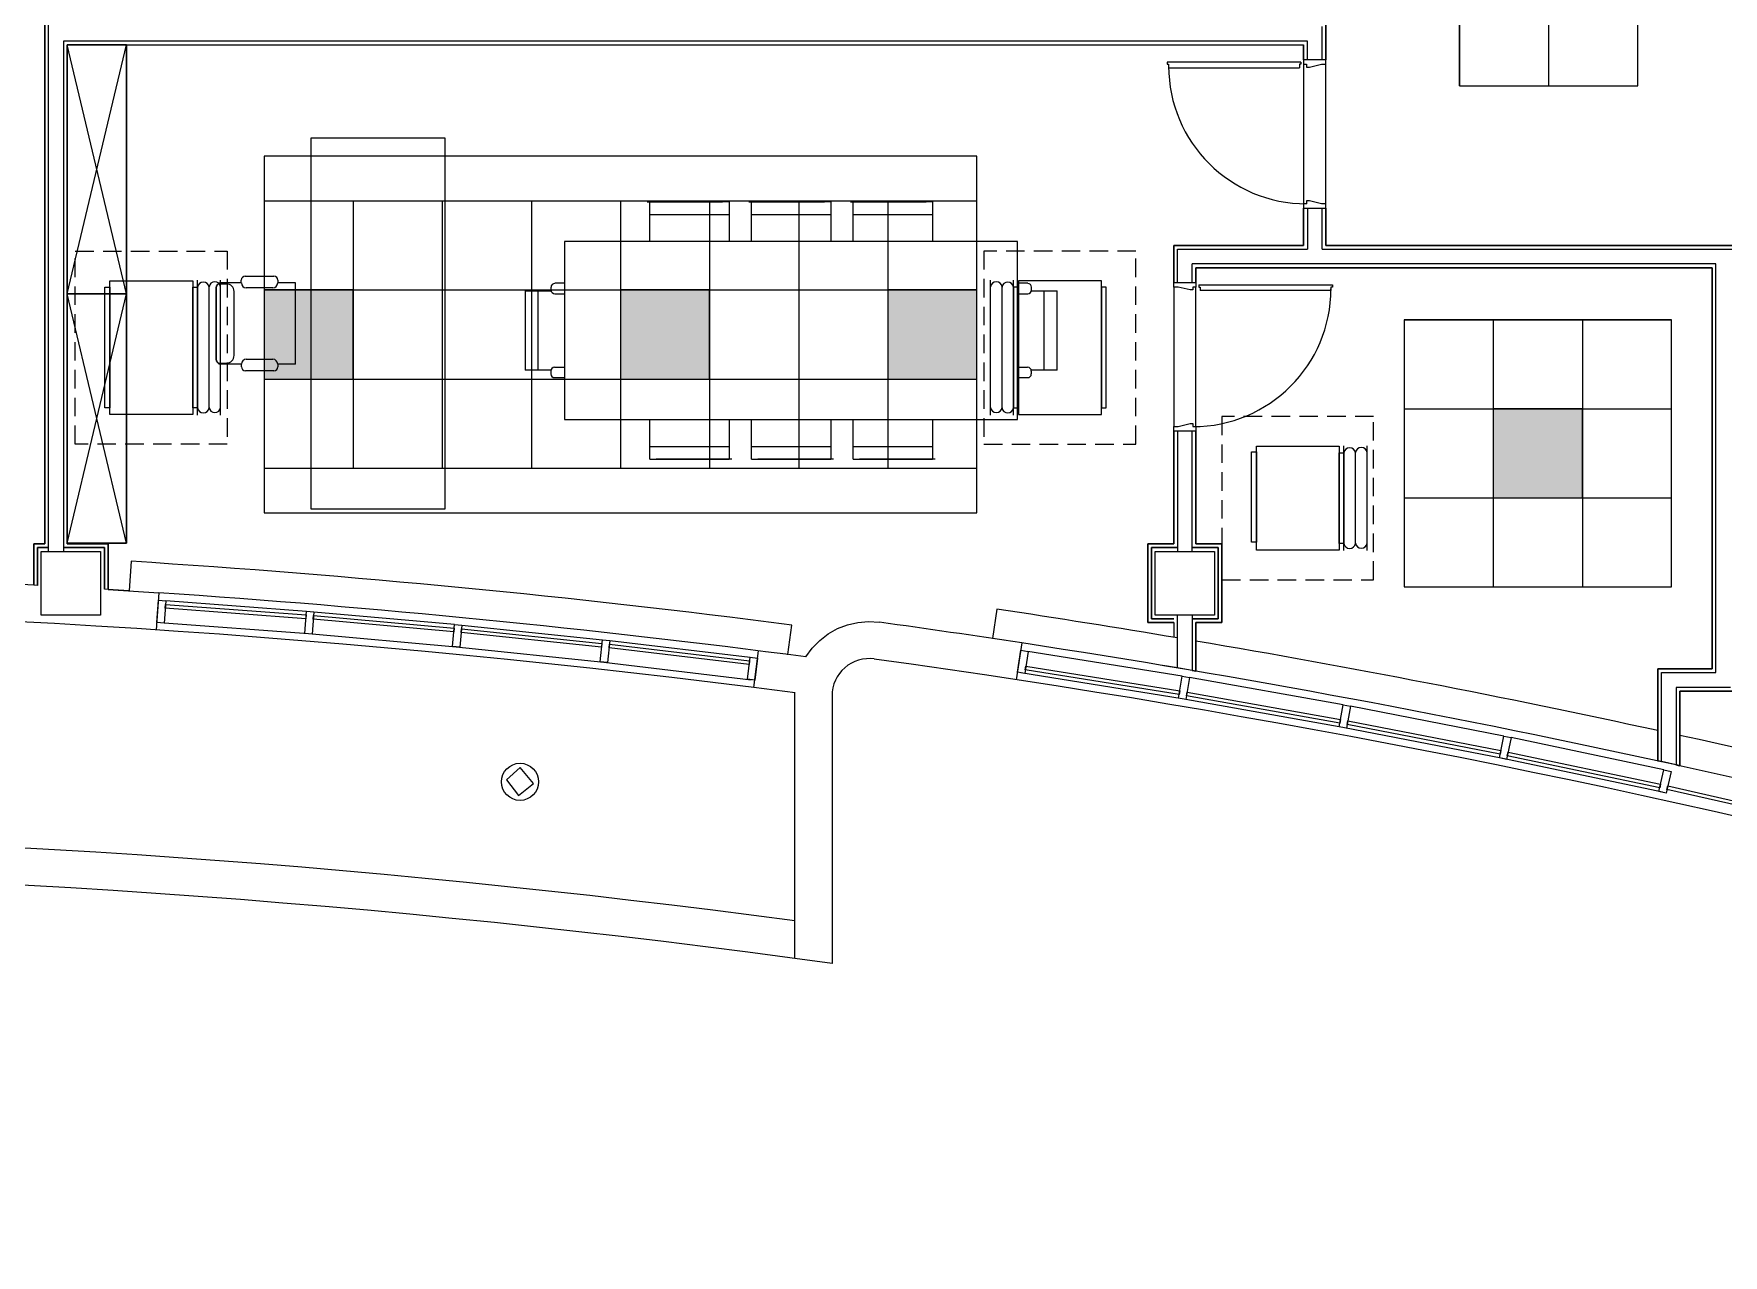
# Model space of a CAD drawing. Header units: millimetres. Extents: x 1722 to 7525, y 2254 to 6279.
# Drawn here: x 5175 to 6313, y 2292 to 3114 of the extents above; entities that cross this region are included whole.
import ezdxf

# ---------------------------------------------------------------- set-up
doc = ezdxf.new("R2010")
doc.units = ezdxf.units.MM
doc.linetypes.add('DASHED2', pattern=[0.375, 0.25, -0.125])
for name, color, linetype in [('-LIGHT', 6, 'Continuous'), ('-SYM', 4, 'Continuous'), ('M-DUCTS', 4, 'Continuous'), ('M-UP', 3, 'Continuous')]:
    doc.layers.add(name, color=color, linetype=linetype)
for name, color, linetype, lineweight in [('A-CLNG', 13, 'Continuous', 9), ('A-CLNG-PATT', 13, 'Continuous', 9), ('A-DOOR', 31, 'Continuous', 9), ('A-DOOR-FRAM', 31, 'Continuous', 18), ('A-FLOR', 192, 'Continuous', 9), ('A-GLAZ-CURT', 52, 'Continuous', 9), ('A-GLAZ-CWMG', 51, 'Continuous', 9), ('A-WALL', 113, 'Continuous', 9), ('A-WALL-FNSH', 113, 'Continuous', 30), ('I-FURN', 30, 'Continuous', 9), ('S-COLS', 52, 'Continuous', 9)]:
    doc.layers.add(name, color=color, linetype=linetype, lineweight=lineweight)

# ---------------------------------------------------------------- blocks, each defined once
blk = doc.blocks.new('za-IN-wood door-single panel - 100x210-5134366-08-Fourth Floor Level__18_90')
at = {"layer": 'A-DOOR'}
for p, q in [((-0.47, 0.048), (-0.45, -0.032)), ((0.45, -0.032), (0.47, 0.048)), ((-0.45, -0.052), (-0.47, -0.052)), ((-0.45, -0.032), (-0.45, -0.052)), ((0.446, -0.981), (0.446, -0.101)), ((0.47, -0.101), (0.446, -0.101)), ((0.45, -0.052), (0.45, -0.032)), ((0.47, -0.052), (0.45, -0.052)), ((0.47, -0.091), (0.47, -0.101)), ((0.484, -0.091), (0.47, -0.091)), ((0.484, -0.091), (0.484, -0.991)), ((0.47, -0.981), (0.446, -0.981)), ((0.47, -0.991), (0.47, -0.981)), ((0.484, -0.991), (0.47, -0.991))]:
    blk.add_line(p, q, dxfattribs=at)
blk.add_arc((0.458, -0.053), 0.928, 180, 270, dxfattribs=at)
at = {"layer": 'A-DOOR-FRAM'}
for p, q in [((-0.5, 0.078), (-0.47, 0.078)), ((-0.5, -0.072), (-0.5, 0.078)), ((-0.47, 0.078), (-0.47, 0.048)), ((0.47, 0.078), (0.5, 0.078)), ((0.47, 0.048), (0.47, 0.078)), ((0.5, 0.078), (0.5, -0.072)), ((-0.47, -0.072), (-0.5, -0.072)), ((-0.47, -0.052), (-0.47, -0.072)), ((0.47, -0.072), (0.47, -0.052)), ((0.5, -0.072), (0.47, -0.072))]:
    blk.add_line(p, q, dxfattribs=at)
blk = doc.blocks.new('za-IN-wood door-single panel - 100x210-5134369-08-Fourth Floor Level__18_90')
at = {"layer": 'A-DOOR'}
for p, q in [((0.446, 0.981), (0.446, 0.101)), ((0.47, 0.981), (0.446, 0.981)), ((0.47, 0.991), (0.47, 0.981)), ((0.484, 0.991), (0.47, 0.991)), ((0.484, 0.091), (0.484, 0.991)), ((-0.45, 0.052), (-0.47, 0.052)), ((-0.47, -0.048), (-0.45, 0.032)), ((-0.45, 0.032), (-0.45, 0.052)), ((0.47, 0.101), (0.446, 0.101)), ((0.47, 0.052), (0.45, 0.052)), ((0.45, 0.052), (0.45, 0.032)), ((0.45, 0.032), (0.47, -0.048)), ((0.47, 0.091), (0.47, 0.101)), ((0.484, 0.091), (0.47, 0.091))]:
    blk.add_line(p, q, dxfattribs=at)
blk.add_arc((0.458, 0.053), 0.928, 90, 180, dxfattribs=at)
at = {"layer": 'A-DOOR-FRAM'}
for p, q in [((-0.47, 0.072), (-0.5, 0.072)), ((-0.5, 0.072), (-0.5, -0.078)), ((-0.47, 0.052), (-0.47, 0.072)), ((0.47, 0.072), (0.47, 0.052)), ((0.5, 0.072), (0.47, 0.072)), ((0.5, -0.078), (0.5, 0.072)), ((-0.5, -0.078), (-0.47, -0.078)), ((-0.47, -0.078), (-0.47, -0.048)), ((0.47, -0.048), (0.47, -0.078)), ((0.47, -0.078), (0.5, -0.078))]:
    blk.add_line(p, q, dxfattribs=at)
blk = doc.blocks.new('za-Column bi Cover - se5_400b_430amm-4961025-08-Fourth Floor Level__18_90')
at = {"layer": 'S-COLS', "lineweight": 15}
for p, q in [((-0.2, 0.215), (0.2, 0.215)), ((-0.2, -0.215), (-0.2, 0.215)), ((0.2, 0.215), (0.2, -0.215)), ((0.2, -0.215), (-0.2, -0.215))]:
    blk.add_line(p, q, dxfattribs=at)
blk = doc.blocks.new('System Panel - Glazed-4636068-08-Fourth Floor Level__18_90')
at = {"layer": 'A-GLAZ-CURT'}
for p, q in [((-0.525, 0.0245), (-0.525, 0.0495)), ((-0.525, 0.0495), (0.525, 0.0495)), ((0.525, 0.0245), (-0.525, 0.0245)), ((0.525, 0.0495), (0.525, 0.0245))]:
    blk.add_line(p, q, dxfattribs=at)
blk = doc.blocks.new('Rectangular Mullion - 50mm x 150mm-4638716-08-Fourth Floor Level__18_90')
at = {"layer": 'A-GLAZ-CWMG'}
for p, q in [((31.672, -15.817), (30.674, -15.486)), ((31.647, -15.967), (30.604, -15.621))]:
    blk.add_line(p, q, dxfattribs=at)
blk = doc.blocks.new('Rectangular Mullion - 50mm x 150mm-4638832-08-Fourth Floor Level__18_90')
at = {"layer": 'A-GLAZ-CWMG'}
for p, q in [((21.008, -13.118), (19.97, -12.951)), ((21.007, -13.27), (19.922, -13.095))]:
    blk.add_line(p, q, dxfattribs=at)
blk = doc.blocks.new('Rectangular Mullion - 50mm x 150mm-4636069-08-Fourth Floor Level__18_90')
at = {"layer": 'A-GLAZ-CWMG'}
for p, q in [((0, 0.075), (-0.05, 0.075)), ((-0.05, 0.075), (-0.05, -0.075)), ((0, -0.075), (0, 0.075)), ((-0.05, -0.075), (0, -0.075))]:
    blk.add_line(p, q, dxfattribs=at)
blk = doc.blocks.new('Rectangular Mullion - 50mm x 150mm-4622980-08-Fourth Floor Level__18_90')
at = {"layer": 'A-GLAZ-CWMG'}
for p, q in [((0.025, 0.075), (-0.025, 0.075)), ((-0.025, 0.075), (-0.025, -0.075)), ((0.025, -0.075), (0.025, 0.075)), ((-0.025, -0.075), (0.025, -0.075))]:
    blk.add_line(p, q, dxfattribs=at)
blk = doc.blocks.new('System Panel - Glazed-4726528-08-Fourth Floor Level__18_90')
at = {"layer": 'A-GLAZ-CURT'}
for p, q in [((-0.475, 0.025), (-0.475, 0.05)), ((-0.475, 0.05), (0.475, 0.05)), ((0.475, 0.025), (-0.475, 0.025)), ((0.475, 0.05), (0.475, 0.025))]:
    blk.add_line(p, q, dxfattribs=at)
blk = doc.blocks.new('System Panel - Glazed-4726529-08-Fourth Floor Level__18_90')
at = {"layer": 'A-GLAZ-CURT'}
for p, q in [((-0.475, 0.0245), (-0.475, 0.0495)), ((-0.475, 0.0495), (0.475, 0.0495)), ((0.475, 0.0245), (-0.475, 0.0245)), ((0.475, 0.0495), (0.475, 0.0245))]:
    blk.add_line(p, q, dxfattribs=at)
blk = doc.blocks.new('Rectangular Mullion - 50mm x 150mm-4726523-08-Fourth Floor Level__18_90')
at = {"layer": 'A-GLAZ-CWMG'}
for p, q in [((14.164, -12.609), (15.112, -12.68)), ((14.153, -12.759), (15.125, -12.831))]:
    blk.add_line(p, q, dxfattribs=at)
blk = doc.blocks.new('Rectangular Mullion - 50mm x 150mm-4720624-08-Fourth Floor Level__18_90')
at = {"layer": 'A-GLAZ-CWMG'}
for p, q in [((15.162, -12.684), (16.109, -12.768)), ((15.125, -12.831), (16.12, -12.92))]:
    blk.add_line(p, q, dxfattribs=at)
blk = doc.blocks.new('Rectangular Mullion - 50mm x 150mm-4720625-08-Fourth Floor Level__18_90')
at = {"layer": 'A-GLAZ-CWMG'}
for p, q in [((16.159, -12.773), (17.105, -12.872)), ((16.12, -12.92), (17.113, -13.023))]:
    blk.add_line(p, q, dxfattribs=at)
blk = doc.blocks.new('Rectangular Mullion - 50mm x 150mm-4726530-08-Fourth Floor Level__18_90')
at = {"layer": 'A-GLAZ-CWMG'}
for p, q in [((0, 0.075), (-0.05, 0.075)), ((-0.05, 0.075), (-0.05, -0.075)), ((0, -0.075), (0, 0.075)), ((-0.05, -0.075), (0, -0.075))]:
    blk.add_line(p, q, dxfattribs=at)
blk = doc.blocks.new('Rectangular Mullion - 50mm x 150mm-4726531-08-Fourth Floor Level__18_90')
at = {"layer": 'A-GLAZ-CWMG'}
for p, q in [((-0.05, 0.075), (0, 0.075)), ((-0.05, -0.075), (-0.05, 0.075)), ((0, 0.075), (0, -0.075)), ((0, -0.075), (-0.05, -0.075))]:
    blk.add_line(p, q, dxfattribs=at)
blk = doc.blocks.new('Rectangular Mullion - 50mm x 150mm-4726525-08-Fourth Floor Level__18_90')
at = {"layer": 'A-GLAZ-CWMG'}
for p, q in [((0.025, 0.075), (-0.025, 0.075)), ((-0.025, 0.075), (-0.025, -0.075)), ((0.025, -0.075), (0.025, 0.075)), ((-0.025, -0.075), (0.025, -0.075))]:
    blk.add_line(p, q, dxfattribs=at)
blk = doc.blocks.new('Rectangular Mullion - 50mm x 150mm-4721754-08-Fourth Floor Level__18_90')
at = {"layer": 'A-GLAZ-CWMG'}
for p, q in [((17.155, -12.877), (18.099, -12.989)), ((17.113, -13.023), (18.105, -13.141))]:
    blk.add_line(p, q, dxfattribs=at)
blk = doc.blocks.new('jsdfksdf')
at = {"layer": 'I-FURN'}
for p, q in [((141784.3, 432866.7), (141874.3, 432866.7)), ((141784.3, 432616.7), (141784.3, 432866.7)), ((141874.3, 432866.7), (141874.3, 432616.7)), ((142061.3, 432823.5), (142010.5, 432823.5)), ((142065.6, 432823.7), (142012.3, 432823.3)), ((142065.6, 432823.7), (142012.3, 432823.7)), ((142012.3, 432822.4), (142012.3, 432823.7)), ((142012.3, 432821.1), (142012.3, 432822.4)), ((142012.3, 432818.6), (142012.3, 432821.1)), ((142065.6, 432823.7), (142065.6, 432822.4)), ((142065.6, 432822.4), (142065.6, 432821.1)), ((142065.6, 432821.1), (142065.6, 432818.6)), ((142129.8, 432823.5), (142079, 432823.5)), ((142134.1, 432823.7), (142080.8, 432823.3)), ((142134.1, 432823.7), (142080.8, 432823.7)), ((142080.8, 432822.4), (142080.8, 432823.7)), ((142080.8, 432821.1), (142080.8, 432822.4)), ((142080.8, 432818.6), (142080.8, 432821.1)), ((142134.1, 432823.7), (142134.1, 432822.4)), ((142134.1, 432822.4), (142134.1, 432821.1)), ((142134.1, 432821.1), (142134.1, 432818.6)), ((142198.3, 432823.5), (142147.5, 432823.5)), ((142202.6, 432823.7), (142149.3, 432823.3)), ((142202.6, 432823.7), (142149.3, 432823.7)), ((142149.3, 432822.4), (142149.3, 432823.7)), ((142149.3, 432821.1), (142149.3, 432822.4)), ((142149.3, 432818.6), (142149.3, 432821.1)), ((142202.6, 432823.7), (142202.6, 432822.4)), ((142202.6, 432822.4), (142202.6, 432821.1)), ((142202.6, 432821.1), (142202.6, 432818.6)), ((142012.3, 432814.1), (142012.3, 432818.6)), ((142065.6, 432815), (142012.3, 432815)), ((142012.3, 432811.5), (142012.3, 432814.1)), ((142012.3, 432797), (142012.3, 432811.5)), ((142065.6, 432818.6), (142065.6, 432814.1)), ((142065.6, 432814.1), (142065.6, 432811.5)), ((142065.6, 432811.5), (142065.6, 432797)), ((142080.8, 432814.1), (142080.8, 432818.6)), ((142134.1, 432815), (142080.8, 432815)), ((142080.8, 432811.5), (142080.8, 432814.1)), ((142080.8, 432797), (142080.8, 432811.5)), ((142134.1, 432818.6), (142134.1, 432814.1)), ((142134.1, 432814.1), (142134.1, 432811.5)), ((142134.1, 432811.5), (142134.1, 432797)), ((142149.3, 432814.1), (142149.3, 432818.6)), ((142202.6, 432815), (142149.3, 432815)), ((142149.3, 432811.5), (142149.3, 432814.1)), ((142149.3, 432797), (142149.3, 432811.5)), ((142202.6, 432818.6), (142202.6, 432814.1)), ((142202.6, 432814.1), (142202.6, 432811.5)), ((142202.6, 432811.5), (142202.6, 432797)), ((141954.9, 432797), (141954.9, 432677)), ((142259.9, 432797), (141954.9, 432797)), ((142259.9, 432797), (141954.9, 432797)), ((141954.9, 432797), (141954.9, 432677)), ((142259.9, 432677), (142259.9, 432797)), ((142259.9, 432677), (142259.9, 432797)), ((141739.9, 432773.6), (141759.2, 432773.6)), ((141720.2, 432717.6), (141720.2, 432765.9)), ((141720.5, 432717), (141720.5, 432766.5)), ((141722.7, 432768.4), (141727.3, 432768.4)), ((141737.2, 432769), (141723.1, 432769)), ((141732.3, 432720.2), (141732.3, 432763.3)), ((141737.2, 432769), (141737.2, 432770.9)), ((141758.5, 432765.8), (141740.5, 432765.8)), ((141761.8, 432770.9), (141761.8, 432769)), ((141773.6, 432769), (141761.8, 432769)), ((141773.6, 432714.4), (141773.6, 432769)), ((141928.3, 432763.7), (141928.3, 432710.3)), ((141928.3, 432763.7), (141929.5, 432763.7)), ((141929.5, 432763.7), (141930.8, 432763.7)), ((141930.8, 432763.7), (141933.4, 432763.7)), ((141933.4, 432763.7), (141937.9, 432763.7)), ((141936.9, 432763.7), (141936.9, 432710.3)), ((141937.9, 432763.7), (141940.4, 432763.7)), ((141940.4, 432763.7), (141945.9, 432763.7)), ((141945.7, 432766.2), (141945.7, 432764.3)), ((141954.9, 432768.8), (141948.3, 432768.8)), ((142266.7, 432768.8), (142259.9, 432768.8)), ((142269.1, 432763.7), (142274.5, 432763.7)), ((142269.3, 432764.3), (142269.3, 432766.2)), ((142274.5, 432763.7), (142277, 432763.7)), ((142277, 432763.7), (142281.5, 432763.7)), ((142277.9, 432710.3), (142277.9, 432763.7)), ((142281.5, 432763.7), (142284.1, 432763.7)), ((142284.1, 432763.7), (142285.3, 432763.7)), ((142285.3, 432763.7), (142286.6, 432763.7)), ((142286.6, 432710.3), (142286.6, 432763.7)), ((141948.3, 432761.8), (141954.9, 432761.8)), ((142259.9, 432761.8), (142266.7, 432761.8)), ((141740.6, 432717.7), (141758.5, 432717.7)), ((141722.7, 432715.1), (141727.3, 432715.1)), ((141737.3, 432714.4), (141723.1, 432714.4)), ((141737.3, 432712.6), (141737.3, 432714.4)), ((141759.2, 432709.9), (141740, 432709.9)), ((141773.6, 432714.4), (141761.8, 432714.4)), ((141761.8, 432714.4), (141761.8, 432712.5)), ((141929.5, 432710.3), (141928.3, 432710.3)), ((141930.8, 432710.3), (141929.5, 432710.3)), ((141933.4, 432710.3), (141930.8, 432710.3)), ((141937.9, 432710.3), (141933.4, 432710.3)), ((141940.4, 432710.3), (141937.9, 432710.3)), ((141945.8, 432710.3), (141940.4, 432710.3)), ((141945.6, 432709.7), (141945.6, 432707.8)), ((141954.9, 432712.2), (141948.2, 432712.2)), ((141948.2, 432705.3), (141954.9, 432705.3)), ((142266.6, 432712.2), (142259.9, 432712.2)), ((142259.9, 432705.3), (142266.6, 432705.3)), ((142274.5, 432710.3), (142269, 432710.3)), ((142269.2, 432707.8), (142269.2, 432709.7)), ((142277, 432710.3), (142274.5, 432710.3)), ((142281.5, 432710.3), (142277, 432710.3)), ((142284.1, 432710.3), (142281.5, 432710.3)), ((142285.3, 432710.3), (142284.1, 432710.3)), ((142286.6, 432710.3), (142285.3, 432710.3)), ((141954.9, 432677), (142259.9, 432677)), ((141954.9, 432677), (142259.9, 432677)), ((142012.3, 432662.5), (142012.3, 432677)), ((142065.6, 432677), (142065.6, 432662.5)), ((142080.8, 432662.5), (142080.8, 432677)), ((142134.1, 432677), (142134.1, 432662.5)), ((142149.3, 432662.5), (142149.3, 432677)), ((142202.6, 432677), (142202.6, 432662.5)), ((142012.3, 432660), (142012.3, 432662.5)), ((142012.3, 432655.4), (142012.3, 432660)), ((142065.6, 432662.5), (142065.6, 432660)), ((142065.6, 432660), (142065.6, 432655.4)), ((142080.8, 432660), (142080.8, 432662.5)), ((142080.8, 432655.4), (142080.8, 432660)), ((142134.1, 432662.5), (142134.1, 432660)), ((142134.1, 432660), (142134.1, 432655.4)), ((142149.3, 432660), (142149.3, 432662.5)), ((142149.3, 432655.4), (142149.3, 432660)), ((142202.6, 432662.5), (142202.6, 432660)), ((142202.6, 432660), (142202.6, 432655.4)), ((142012.3, 432659), (142065.6, 432659)), ((142012.3, 432652.9), (142012.3, 432655.4)), ((142012.3, 432651.6), (142012.3, 432652.9)), ((142012.3, 432650.3), (142012.3, 432651.6)), ((142012.3, 432650.3), (142065.6, 432650.7)), ((142012.3, 432650.3), (142065.6, 432650.3)), ((142016.6, 432650.5), (142067.4, 432650.5)), ((142065.6, 432655.4), (142065.6, 432652.9)), ((142065.6, 432652.9), (142065.6, 432651.6)), ((142065.6, 432651.6), (142065.6, 432650.3)), ((142080.8, 432659), (142134.1, 432659)), ((142080.8, 432652.9), (142080.8, 432655.4)), ((142080.8, 432651.6), (142080.8, 432652.9)), ((142080.8, 432650.3), (142080.8, 432651.6)), ((142080.8, 432650.3), (142134.1, 432650.7)), ((142080.8, 432650.3), (142134.1, 432650.3)), ((142085.1, 432650.5), (142135.9, 432650.5)), ((142134.1, 432655.4), (142134.1, 432652.9)), ((142134.1, 432652.9), (142134.1, 432651.6)), ((142134.1, 432651.6), (142134.1, 432650.3)), ((142149.3, 432659), (142202.6, 432659)), ((142149.3, 432652.9), (142149.3, 432655.4)), ((142149.3, 432651.6), (142149.3, 432652.9)), ((142149.3, 432650.3), (142149.3, 432651.6)), ((142149.3, 432650.3), (142202.6, 432650.7)), ((142149.3, 432650.3), (142202.6, 432650.3)), ((142153.5, 432650.5), (142204.3, 432650.5)), ((142202.6, 432655.4), (142202.6, 432652.9)), ((142202.6, 432652.9), (142202.6, 432651.6)), ((142202.6, 432651.6), (142202.6, 432650.3)), ((141874.3, 432616.7), (141784.3, 432616.7))]:
    blk.add_line(p, q, dxfattribs=at)
for centre, radius, start, end in [((141739.9, 432770.9), 2.69, 90, 180), ((141759.2, 432770.9), 2.62, 0, 90), ((141722.7, 432765.9), 2.54, 90, 180), ((141723.1, 432766.5), 2.54, 90, 180), ((141727.3, 432763.3), 5.08, 0, 90), ((141740.5, 432769), 3.23, 180, 270), ((141758.5, 432769), 3.23, 270, 0), ((141948.3, 432766.2), 2.54, 90, 180), ((141948.3, 432764.3), 2.54, 180, 270), ((142266.7, 432766.2), 2.54, 0, 90), ((142266.7, 432764.3), 2.54, 270, 0), ((141722.7, 432717.6), 2.54, 180, 270), ((141723.1, 432717), 2.54, 180, 270), ((141727.3, 432720.2), 5.08, 270, 0), ((141740.6, 432714.4), 3.23, 90, 180), ((141758.5, 432714.4), 3.23, 0, 90), ((141740, 432712.6), 2.69, 180, 270), ((141759.2, 432712.5), 2.62, 270, 0), ((141948.2, 432709.7), 2.54, 90, 180), ((141948.2, 432707.8), 2.54, 180, 270), ((142266.6, 432709.7), 2.54, 0, 90), ((142266.6, 432707.8), 2.54, 270, 0)]:
    blk.add_arc(centre, radius, start, end, dxfattribs=at)
blk = doc.blocks.new('leee')
at = {"layer": '-LIGHT', "color": 2}
blk.add_lwpolyline([(1, -9.6), (9.3, -0.3), (0, 9.2), (-9.2, 0.1)], close=True, dxfattribs=at)
at = {"layer": '-SYM'}
blk.add_circle((0, 0), 12.5, dxfattribs=at)
blk = doc.blocks.new('*U138')
at = {"layer": '-LIGHT'}
h = blk.add_hatch(color=256, dxfattribs=at)
h.set_gradient(color1=(250, 230, 5), color2=(251, 249, 157), tint=1, name='SPHERICAL')
h.paths.add_polyline_path([(-30, -30), (30, -30), (30, 30), (-30, 30)])
at = {"layer": '-SYM', "color": 4}
blk.add_lwpolyline([(-30, -30), (30, -30), (30, 30), (-30, 30)], close=True, dxfattribs=at)
blk = doc.blocks.new('A$C6E631D91')
at = {"layer": 'M-DUCTS', "color": 244, "linetype": 'DASHED2', "ltscale": 500, "true_color": 0x991b1e, "elevation": 0}
for points in [[(-21597, -21628), (-22621, -21628), (-22621, -20328), (-21597, -20328)], [(-16503, -21628), (-15479, -21628), (-15479, -20328), (-16503, -20328)]]:
    blk.add_lwpolyline(points, close=True, dxfattribs=at)
at = {"layer": 'M-DUCTS', "color": 244, "linetype": 'DASHED2', "ltscale": 500, "true_color": 0x991b1e}
blk.add_lwpolyline([(-13879, -21442), (-14900, -21442), (-14900, -22542), (-13879, -22542)], close=True, dxfattribs=at)
at = {"layer": 'M-UP', "color": 244, "true_color": 0x991b1e}
for p, q in [((-22388, -20528, 0), (-21830, -20528, 0)), ((-22388, -21428, 0), (-22388, -20528, 0)), ((-21830, -20528, 0), (-21830, -21428)), ((-21797, -21432, 0), (-21797, -20523, 0)), ((-21719, -21384, 0), (-21719, -20571, 0)), ((-21642, -21433, 0), (-21642, -20524, 0)), ((-16458, -21433, 0), (-16458, -20524, 0)), ((-16381, -21384, 0), (-16381, -20571, 0)), ((-16303, -21432, 0), (-16303, -20523, 0)), ((-15712, -20528, 0), (-16270, -20528, 0)), ((-16270, -20528, 0), (-16270, -21428)), ((-15712, -21428, 0), (-15712, -20528, 0)), ((-21830, -21428), (-22388, -21428)), ((-16270, -21428), (-15712, -21428)), ((-14667, -21642), (-14111, -21642)), ((-14667, -22342), (-14667, -21642)), ((-14111, -21642), (-14111, -22342)), ((-14079, -22345), (-14079, -21639)), ((-14001, -22297), (-14001, -21687)), ((-13923, -22345), (-13923, -21640)), ((-14111, -22342), (-14667, -22342))]:
    blk.add_line(p, q, dxfattribs=at)
at = {"layer": 'M-UP', "color": 244, "true_color": 0x991b1e, "elevation": 0}
for points in [[(-22421, -21384), (-22421, -20571), (-22388, -20571), (-22388, -21384)], [(-21830, -21384), (-21830, -20571), (-21797, -20571), (-21797, -21384)], [(-16270, -21384), (-16270, -20571), (-16303, -20571), (-16303, -21384)], [(-15679, -21384), (-15679, -20571), (-15712, -20571), (-15712, -21384)]]:
    blk.add_lwpolyline(points, close=True, dxfattribs=at)
at = {"layer": 'M-UP', "color": 244, "true_color": 0x991b1e}
for points in [[(-14700, -22289), (-14700, -21680), (-14667, -21680), (-14667, -22289)], [(-14111, -22297), (-14111, -21687), (-14079, -21687), (-14079, -22297)]]:
    blk.add_lwpolyline(points, close=True, dxfattribs=at)
for centre, start, end in [((-21758, -20576, 0), 7.5, 172.5), ((-21681, -20574, 0), 7.5, 172.5), ((-16419, -20574, 0), 7.5, 172.5), ((-16342, -20576, 0), 7.5, 172.5), ((-21758, -21379, 0), 187.5, 352.5), ((-21681, -21376, 0), 187.5, 352.5), ((-16419, -21376, 0), 187.5, 352.5), ((-16342, -21379, 0), 187.5, 352.5), ((-14040, -21692), 7.5, 172.5), ((-13962, -21690), 7.5, 172.5), ((-13962, -22289), 187.5, 352.5), ((-14040, -22291), 187.5, 352.5)]:
    blk.add_arc(centre, 39.3, start, end, dxfattribs=at)
blk = doc.blocks.new('KJDKSFSF')
at = {"layer": 'I-FURN'}
for p, q in [((88501, -8867), (88501, -10544)), ((88901, -8867), (88501, -8867)), ((88901, -10544), (88501, -8867)), ((88501, -10544), (88901, -8867)), ((88501, -8867), (88901, -8867)), ((88501, -10544), (88501, -8867)), ((88901, -10544), (88901, -8867)), ((88901, -8867), (88901, -10544)), ((88501, -10544), (88501, -12222)), ((88901, -10544), (88501, -10544)), ((88901, -12222), (88501, -10544)), ((88501, -12222), (88901, -10544)), ((88501, -10544), (88901, -10544)), ((88501, -12222), (88501, -10544)), ((88501, -10544), (88901, -10544)), ((88901, -10544), (88501, -10544)), ((88901, -12222), (88901, -10544)), ((88901, -10544), (88901, -12222)), ((88501, -12222), (88901, -12222)), ((88901, -12222), (88501, -12222))]:
    blk.add_line(p, q, dxfattribs=at)

msp = doc.modelspace()

# ---------------------------------------------------------------- linework, layer by layer
at = {"layer": 'A-CLNG'}
for p, q in [((6135.3, 4629.4), (6135.3, 3079.4)), ((6255.3, 3079.4), (6255.3, 4629.4)), ((5197.8, 3106.9), (6030.3, 3106.9)), ((6135.3, 3079.4), (6255.3, 3079.4)), ((5330.3, 3031.9), (5330.3, 2791.9)), ((5810.3, 3031.9), (5330.3, 3031.9)), ((5810.3, 2791.9), (5810.3, 3031.9)), ((6278, 2921.9), (6098, 2921.9)), ((6098, 2921.9), (6098, 2741.9)), ((6278, 2741.9), (6278, 2921.9)), ((5330.3, 2791.9), (5810.3, 2791.9)), ((5240.8, 2759.3), (5239.5, 2739.3)), ((6098, 2741.9), (6278, 2741.9)), ((5239.9, 2739.3), (5239.5, 2739.3)), ((5823.8, 2727), (5820.8, 2707.2)), ((5683.1, 2696.5), (5685.6, 2716.3)), ((5942.8, 2717.9), (5942.8, 2708.1)), ((5683.1, 2696.5), (5682.6, 2696.5)), ((5828.6, 2706.1), (5820.8, 2707.2)), ((5945.3, 2687.4), (5935.5, 2689)), ((6281.7, 2622), (6281.2, 2622.1))]:
    msp.add_line(p, q, dxfattribs=at)
for centre, radius, start, end in [((4800.3, -4126.3), 6899.6, 82.62809, 86.33954), ((4800.3, -4126.3), 6879.6, 86.87532, 87.1473), ((4800.3, -4126.3), 6879.6, 86.34003, 86.45819), ((4800.3, -4096.3), 6899.6, 80.44748, 81.46921), ((4800.3, -4096.3), 6899.6, 77.71216, 80.3422), ((4800.3, -4096.3), 6899.6, 74.08019, 77.58467)]:
    msp.add_arc(centre, radius, start, end, dxfattribs=at)
at = {"layer": 'A-CLNG-PATT', "color": 244, "true_color": 0x991b1e}
for p, q in [((6135.3, 3079.4), (6135.3, 4629.4)), ((6195.3, 3079.4), (6195.3, 4629.4)), ((5330.3, 3001.9), (5810.3, 3001.9)), ((5330.3, 3001.9), (5330.3, 2821.9)), ((5390.3, 3001.9), (5390.3, 2821.9)), ((5450.3, 3001.9), (5450.3, 2821.9)), ((5510.3, 3001.9), (5510.3, 2821.9)), ((5570.3, 3001.9), (5570.3, 2821.9)), ((5630.3, 3001.9), (5630.3, 2821.9)), ((5690.3, 3001.9), (5690.3, 2821.9)), ((5750.3, 3001.9), (5750.3, 2821.9)), ((5330.3, 2941.9), (5810.3, 2941.9)), ((6098, 2921.9), (6278, 2921.9)), ((6098, 2921.9), (6098, 2741.9)), ((6158, 2921.9), (6158, 2741.9)), ((6218, 2921.9), (6218, 2741.9)), ((5330.3, 2881.9), (5810.3, 2881.9)), ((6098, 2861.9), (6278, 2861.9)), ((5330.3, 2821.9), (5810.3, 2821.9)), ((6098, 2801.9), (6278, 2801.9))]:
    msp.add_line(p, q, dxfattribs=at)
at = {"layer": 'A-FLOR'}
for centre, radius, start, end in [((4800.3, -4096.3), 6854.6, 68.74264, 82.11007), ((4800.3, -4095.8), 6647.1, 82.10964, 97.89035)]:
    msp.add_arc(centre, radius, start, end, dxfattribs=at)
at = {"layer": 'A-WALL', "color": 7, "lineweight": 15}
for p, q in [((5185.3, 2765.9), (5185.3, 3571.9)), ((6042.8, 3096.9), (6042.8, 3119.4)), ((5195.3, 3109.4), (5195.3, 2765.9)), ((6032.8, 3109.4), (5195.3, 3109.4)), ((6032.8, 3096.9), (6032.8, 3109.4)), ((6032.8, 2996.9), (6032.8, 2969.4)), ((6042.8, 2969.4), (6042.8, 2996.9)), ((5945.3, 2969.4), (6032.8, 2969.4)), ((5945.3, 2946.9), (5945.3, 2969.4)), ((6042.8, 2969.4), (6347.8, 2969.4)), ((6307.8, 2959.4), (5955.3, 2959.4)), ((5955.3, 2946.9), (5955.3, 2959.4)), ((6307.8, 2684.3), (6307.8, 2959.4)), ((5945.3, 2846.9), (5945.3, 2765.9)), ((5955.3, 2765.9), (5955.3, 2846.9)), ((5177.8, 2743), (5175.3, 2743.1)), ((5225.3, 2740.2), (5222.8, 2740.4)), ((5259.4, 2738), (5257.7, 2713.1)), ((5945.3, 2687.4), (5945.3, 2722.9)), ((5955.3, 2722.9), (5955.3, 2685.7)), ((5660.1, 2674.2), (5663.2, 2699)), ((5840.5, 2704.2), (5836.8, 2679.5)), ((5840.5, 2704.2), (5840.5, 2704.2)), ((5955.3, 2685.7), (5945.3, 2687.4)), ((5836.8, 2679.5), (5836.7, 2679.5)), ((6271.2, 2624.3), (6271.2, 2684.3)), ((6271.2, 2684.3), (6307.8, 2684.3)), ((6281.2, 2674.3), (6281.2, 2622.1)), ((6317.8, 2674.3), (6281.2, 2674.3)), ((5687.8, 2491.8), (5687.8, 2670.6)), ((5712.8, 2668.7), (5712.8, 2488.4)), ((6281.2, 2622.1), (6271.2, 2624.3))]:
    msp.add_line(p, q, dxfattribs=at)
at = {"layer": 'A-WALL'}
for p, q in [((6030.3, 3093.9), (6030.3, 2999.9)), ((6045.3, 2999.9), (6045.3, 3093.9)), ((5942.8, 2943.9), (5942.8, 2849.9)), ((5957.8, 2849.9), (5957.8, 2943.9))]:
    msp.add_line(p, q, dxfattribs=at)
at = {"layer": 'A-WALL', "color": 7, "lineweight": 15, "flags": 128}
for points in [[(5225.3, 2740.2), (5242.4, 2739.1), (5259.4, 2738)], [(5695.2, 2694.9), (5699.4, 2700.8), (5704.5, 2705.9), (5710.2, 2710.4), (5716.5, 2713.9), (5723.2, 2716.5), (5730.2, 2718.1), (5737.4, 2718.7), (5744.7, 2718.2)], [(5687.8, 2668.7), (5687.8, 2669.7), (5687.8, 2670.7)]]:
    msp.add_lwpolyline(points, dxfattribs=at)
at = {"layer": 'A-WALL', "color": 7, "lineweight": 15}
for centre, radius, start, end in [((4800.3, -4126.3), 6879.6, 82.52564, 86.17348), ((4800.3, -4126.3), 6854.6, 82.56042, 97.43955), ((4800.3, -4096.3), 6879.6, 81.30365, 82.11009), ((5737.8, 2668.7), 25, 82.1101, 180), ((4800.3, -4096.3), 6879.6, 68.74264, 77.5586)]:
    msp.add_arc(centre, radius, start, end, dxfattribs=at)
at = {"layer": 'A-WALL'}
for centre, radius, start, end in [((4800.3, -4096.3), 6879.6, 77.56153, 81.30312), ((4800.3, -4095.8), 6672.1, 82.35606, 97.64394)]:
    msp.add_arc(centre, radius, start, end, dxfattribs=at)
at = {"layer": 'A-WALL-FNSH'}
for p, q in [((5182.8, 2770.9), (5182.8, 3807.9)), ((6045.3, 3121.9), (6045.3, 3096.9)), ((5197.8, 3106.9), (5197.8, 2770.9)), ((6030.3, 3096.9), (6030.3, 3106.9)), ((6030.3, 2971.9), (6030.3, 2996.9)), ((6045.3, 2996.9), (6045.3, 2971.9)), ((5942.8, 2971.9), (6030.3, 2971.9)), ((5942.8, 2946.9), (5942.8, 2971.9)), ((6045.3, 2971.9), (6345.3, 2971.9)), ((6305.3, 2956.9), (5957.8, 2956.9)), ((5957.8, 2956.9), (5957.8, 2946.9)), ((6305.3, 2686.8), (6305.3, 2956.9)), ((5942.8, 2770.9), (5942.8, 2846.9)), ((5957.8, 2846.9), (5957.8, 2770.9)), ((5175.3, 2743.1), (5175.3, 2770.9)), ((5175.3, 2770.9), (5182.8, 2770.9)), ((5177.8, 2768.4), (5177.8, 2743)), ((5185.3, 2768.4), (5177.8, 2768.4)), ((5222.8, 2768.4), (5195.3, 2768.4)), ((5197.8, 2770.9), (5225.3, 2770.9)), ((5222.8, 2740.4), (5222.8, 2768.4)), ((5225.3, 2770.9), (5225.3, 2740.2)), ((5925.3, 2770.9), (5942.8, 2770.9)), ((5925.3, 2717.9), (5925.3, 2770.9)), ((5945.3, 2768.4), (5927.8, 2768.4)), ((5927.8, 2768.4), (5927.8, 2720.4)), ((5972.8, 2768.4), (5955.3, 2768.4)), ((5957.8, 2770.9), (5975.3, 2770.9)), ((5972.8, 2720.4), (5972.8, 2768.4)), ((5975.3, 2770.9), (5975.3, 2717.9)), ((5927.8, 2720.4), (5942.8, 2720.4)), ((5955.3, 2720.4), (5972.8, 2720.4)), ((5942.8, 2717.9), (5925.3, 2717.9)), ((5975.3, 2717.9), (5957.8, 2717.9)), ((5957.8, 2717.9), (5957.8, 2685.3)), ((5957.8, 2685.3), (5955.3, 2685.7)), ((6268.7, 2624.8), (6268.7, 2686.8)), ((6268.7, 2686.8), (6305.3, 2686.8)), ((6283.7, 2671.8), (6283.7, 2621.5)), ((6320.3, 2671.8), (6283.7, 2671.8)), ((6271.2, 2624.3), (6268.7, 2624.8)), ((6283.7, 2621.5), (6281.2, 2622.1))]:
    msp.add_line(p, q, dxfattribs=at)

# ---------------------------------------------------------------- block references
at = {"layer": '-LIGHT'}
for p in [(5360.3, 2911.9), (5600.3, 2911.9), (5780.3, 2911.9), (6188, 2831.9)]:
    msp.add_blockref('*U138', p, dxfattribs=at)
at = {"layer": '-LIGHT', "rotation": 174.1033199630641}
msp.add_blockref('leee', (5502.7, 2610.7), dxfattribs=at)
at = {"layer": 'A-CLNG-PATT', "xscale": 0.1, "yscale": 0.1, "zscale": 0.1}
msp.add_blockref('A$C6E631D91', (7465.3, 5000.9), dxfattribs=at)
at = {"layer": 'A-DOOR', "xscale": 100, "yscale": 100, "zscale": 100}
for name, p, rotation in [('za-IN-wood door-single panel - 100x210-5134369-08-Fourth Floor Level__18_90', (6037.5, 3046.9), 89.99999999999993), ('za-IN-wood door-single panel - 100x210-5134366-08-Fourth Floor Level__18_90', (5950.6, 2896.9), 90)]:
    msp.add_blockref(name, p, dxfattribs=dict(at, rotation=rotation))
at = {"layer": 'A-GLAZ-CURT', "xscale": 100, "yscale": 100, "zscale": 100}
for name, p, rotation in [('System Panel - Glazed-4726528-08-Fourth Floor Level__18_90', (5310.9, 2721.6), 355.7458494142255), ('System Panel - Glazed-4726529-08-Fourth Floor Level__18_90', (5410.6, 2713.5), 354.9010608014574), ('System Panel - Glazed-4726529-08-Fourth Floor Level__18_90', (5510.1, 2703.9), 354.0667018949496), ('System Panel - Glazed-4726529-08-Fourth Floor Level__18_90', (5609.5, 2692.8), 353.2323429884418), ('System Panel - Glazed-4636068-08-Fourth Floor Level__18_90', (5895.4, 2682.7), 170.8233585117176), ('System Panel - Glazed-4636068-08-Fourth Floor Level__18_90', (6003.9, 2664.3), 169.9055620115163), ('System Panel - Glazed-4636068-08-Fourth Floor Level__18_90', (6112, 2644.2), 168.9877655113148), ('System Panel - Glazed-4636068-08-Fourth Floor Level__18_90', (6219.8, 2622.3), 168.0699690111134), ('System Panel - Glazed-4636068-08-Fourth Floor Level__18_90', (6327.2, 2598.7), 167.152172510913)]:
    msp.add_blockref(name, p, dxfattribs=dict(at, rotation=rotation))
at = {"layer": 'A-GLAZ-CWMG', "xscale": 100, "yscale": 100, "zscale": 100}
for name, p, rotation in [('Rectangular Mullion - 50mm x 150mm-4726531-08-Fourth Floor Level__18_90', (5258.6, 2725.5), 175.7458494142252), ('Rectangular Mullion - 50mm x 150mm-4638716-08-Fourth Floor Level__18_90', (2695.4, 3772.8), 8.260168501811005), ('Rectangular Mullion - 50mm x 150mm-4638716-08-Fourth Floor Level__18_90', (2821.7, 3805.5), 7.342372001609561), ('Rectangular Mullion - 50mm x 150mm-4638716-08-Fourth Floor Level__18_90', (2948.5, 3836.2), 6.424575501408158)]:
    msp.add_blockref(name, p, dxfattribs=dict(at, rotation=rotation))
for name in ['Rectangular Mullion - 50mm x 150mm-4726523-08-Fourth Floor Level__18_90', 'Rectangular Mullion - 50mm x 150mm-4720624-08-Fourth Floor Level__18_90', 'Rectangular Mullion - 50mm x 150mm-4720625-08-Fourth Floor Level__18_90', 'Rectangular Mullion - 50mm x 150mm-4721754-08-Fourth Floor Level__18_90', 'Rectangular Mullion - 50mm x 150mm-4638832-08-Fourth Floor Level__18_90']:
    msp.add_blockref(name, (3847.7, 3993.6), dxfattribs=at)
at = {"layer": 'A-GLAZ-CWMG', "extrusion": (0, 0, -1)}
for name, p, xscale, yscale, zscale, rotation in [('Rectangular Mullion - 50mm x 150mm-4726525-08-Fourth Floor Level__18_90', (-5360.8, 2717.9), 100, 100, 100, 184.6817597452887), ('Rectangular Mullion - 50mm x 150mm-4726525-08-Fourth Floor Level__18_90', (-5460.4, 2709), 100.0000000000001, 100.0000000000001, 100.0000000000001, 185.5161186517965), ('Rectangular Mullion - 50mm x 150mm-4726525-08-Fourth Floor Level__18_90', (-5559.9, 2698.7), 99.99999999999999, 99.99999999999999, 99.99999999999999, 186.3504775583041), ('Rectangular Mullion - 50mm x 150mm-4636069-08-Fourth Floor Level__18_90', (-5838.7, 2691.9), 100, 100, 100, 8.707313843789265), ('Rectangular Mullion - 50mm x 150mm-4726530-08-Fourth Floor Level__18_90', (-5661.7, 2686.6), 100, 100, 100, 187.1953311069388), ('Rectangular Mullion - 50mm x 150mm-4622980-08-Fourth Floor Level__18_90', (-5949.7, 2674), 100, 100, 100, 9.635539738383274), ('Rectangular Mullion - 50mm x 150mm-4622980-08-Fourth Floor Level__18_90', (-6058, 2654.7), 100, 100, 100, 10.55333623858446), ('Rectangular Mullion - 50mm x 150mm-4622980-08-Fourth Floor Level__18_90', (-6166, 2633.7), 99.99999999999999, 99.99999999999999, 99.99999999999999, 11.47113273878571), ('Rectangular Mullion - 50mm x 150mm-4622980-08-Fourth Floor Level__18_90', (-6273.6, 2610.9), 100, 100, 100, 12.38892923898694)]:
    msp.add_blockref(name, p, dxfattribs=dict(at, xscale=xscale, yscale=yscale, zscale=zscale, rotation=rotation))
at = {"layer": 'I-FURN'}
msp.add_blockref('jsdfksdf', (-136422.2, -429822.4), dxfattribs=at)
at = {"layer": 'I-FURN', "xscale": 0.1, "yscale": 0.1, "zscale": 0.1}
msp.add_blockref('KJDKSFSF', (-3652.3, 3993.6), dxfattribs=at)
at = {"layer": 'S-COLS', "xscale": 100, "yscale": 100, "zscale": 100}
for p in [(5200.3, 2744.4), (5950.3, 2744.4)]:
    msp.add_blockref('za-Column bi Cover - se5_400b_430amm-4961025-08-Fourth Floor Level__18_90', p, dxfattribs=at)

doc.saveas('drawing.dxf')
